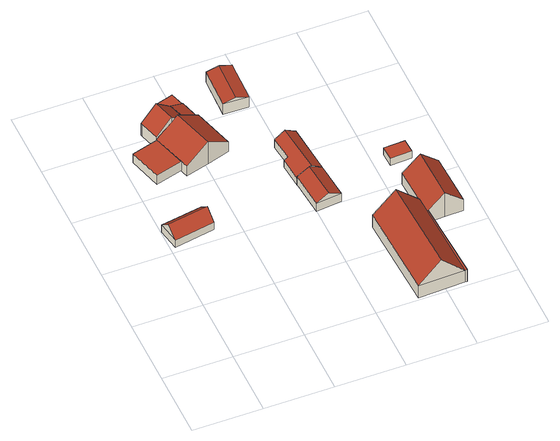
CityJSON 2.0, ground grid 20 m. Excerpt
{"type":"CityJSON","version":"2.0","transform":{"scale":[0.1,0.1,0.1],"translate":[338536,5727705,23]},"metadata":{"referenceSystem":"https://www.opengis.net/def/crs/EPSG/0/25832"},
"CityObjects":{
"building1":{"type":"Building","attributes":{"Geometrietyp2DReferenz":"3000","Gemeindeschluessel":"05170048","function":"31001_2720","roofType":"3100","measuredHeight":5.84},"address":[{"country":"Germany","locality":"Wesel","thoroughfareNumber":"71","thoroughfareName":"Obrighovener Straße"}],"geometry":[{"type":"Solid","lod":"2","boundaries":[[[[0,1,2,3]],[[4,5,1,0]],[[6,7,5,4]],[[3,2,7,6]],[[0,8,4]],[[6,9,3]],[[3,9,8,0]],[[4,8,9,6]],[[1,5,7,2]]]],"semantics":{"surfaces":[{"type":"WallSurface"},{"type":"RoofSurface"},{"type":"GroundSurface"}],"values":[[0,0,0,0,0,0,1,1,2]]}}]},
"building2":{"type":"Building","attributes":{"Geometrietyp2DReferenz":"3000","Gemeindeschluessel":"05170048","function":"51009_1610","roofType":"1000","measuredHeight":3.31},"geometry":[{"type":"Solid","lod":"2","boundaries":[[[[10,11,12,13]],[[14,15,11,10]],[[16,17,15,14]],[[13,12,17,16]],[[14,10,13,16]],[[11,15,17,12]]]],"semantics":{"surfaces":[{"type":"WallSurface"},{"type":"RoofSurface"},{"type":"GroundSurface"}],"values":[[0,0,0,0,1,2]]}}]},
"building3":{"type":"Building","attributes":{"Gemeindeschluessel":"05170048","Geometrietyp2DReferenz":"3000","function":"31001_2720"},"address":[{"country":"Germany","locality":"Wesel","thoroughfareNumber":"71","thoroughfareName":"Obrighovener Straße"}],"children":["building3-1","building3-2"]},
"building3-1":{"type":"BuildingPart","attributes":{"roofType":"3100","measuredHeight":8.11},"parents":["building3"],"geometry":[{"type":"MultiSurface","lod":"2","boundaries":[[[18,19,20,21]],[[22,23,19,18]],[[24,25,23,22]],[[26,27,28,29]],[[30,31,27,26]],[[21,20,31,30]],[[24,22,18,21,32]],[[30,26,29,32,21]],[[19,23,25,33,28,27,31,20]],[[34,32,35]],[[25,24,36,37]],[[37,36,34,35,33]],[[32,29,38,35]],[[28,33,35,38]]],"semantics":{"surfaces":[{"type":"WallSurface"},{"type":"RoofSurface"},{"type":"GroundSurface"},{"type":"ClosureSurface"}],"values":[0,0,0,0,0,0,1,1,2,0,3,3,0,3]}}]},
"building3-2":{"type":"BuildingPart","attributes":{"roofType":"3100","measuredHeight":8.49},"parents":["building3"],"geometry":[{"type":"MultiSurface","lod":"2","boundaries":[[[39,40,25,41]],[[42,43,40,39]],[[44,45,43,42]],[[46,47,45,44]],[[48,49,47,46]],[[38,28,49,48]],[[42,39,41,50,44]],[[38,48,46,44,50]],[[25,40,43,45,47,49,28,37]],[[50,41,24,36]],[[36,24,25,37]],[[50,36,34]],[[34,36,37,33,35]],[[38,35,33,28]]],"semantics":{"surfaces":[{"type":"WallSurface"},{"type":"RoofSurface"},{"type":"GroundSurface"},{"type":"ClosureSurface"}],"values":[0,0,0,0,0,0,1,1,2,0,3,0,3,3]}}]},
"building4":{"type":"Building","attributes":{"Geometrietyp2DReferenz":"3000","Gemeindeschluessel":"05170048","function":"31001_2720","roofType":"1000","measuredHeight":2.39},"address":[{"country":"Germany","locality":"Wesel","thoroughfareNumber":"71","thoroughfareName":"Obrighovener Straße"}],"geometry":[{"type":"Solid","lod":"2","boundaries":[[[[51,52,53,54]],[[55,56,52,51]],[[57,58,56,55]],[[59,60,58,57]],[[54,53,60,59]],[[57,55,51,54,59]],[[52,56,58,60,53]]]],"semantics":{"surfaces":[{"type":"WallSurface"},{"type":"RoofSurface"},{"type":"GroundSurface"}],"values":[[0,0,0,0,0,1,2]]}}]},
"building5":{"type":"Building","attributes":{"Geometrietyp2DReferenz":"3000","Gemeindeschluessel":"05170048","function":"31001_2720","roofType":"2100","measuredHeight":4.54},"address":[{"country":"Germany","locality":"Wesel","thoroughfareNumber":"71","thoroughfareName":"Obrighovener Straße"}],"geometry":[{"type":"Solid","lod":"2","boundaries":[[[[61,62,63,64]],[[65,58,62,61]],[[66,56,58,65]],[[64,63,56,66]],[[65,61,64,66]],[[62,58,56,63]]]],"semantics":{"surfaces":[{"type":"WallSurface"},{"type":"RoofSurface"},{"type":"GroundSurface"}],"values":[[0,0,0,0,1,2]]}}]},
"building6":{"type":"Building","attributes":{"Geometrietyp2DReferenz":"3000","Gemeindeschluessel":"05170048","function":"31001_2463","roofType":"3100","measuredHeight":4.91},"address":[{"country":"Germany","locality":"Wesel","thoroughfareNumber":"73","thoroughfareName":"Obrighovener Straße"}],"geometry":[{"type":"Solid","lod":"2","boundaries":[[[[67,68,69,70]],[[71,72,68,67]],[[73,74,72,71]],[[70,69,74,73]],[[67,75,71]],[[73,76,70]],[[70,76,75,67]],[[71,75,76,73]],[[68,72,74,69]]]],"semantics":{"surfaces":[{"type":"WallSurface"},{"type":"RoofSurface"},{"type":"GroundSurface"}],"values":[[0,0,0,0,0,0,1,1,2]]}}]},
"building7":{"type":"Building","attributes":{"Geometrietyp2DReferenz":"3000","Gemeindeschluessel":"05170048","function":"31001_2720","roofType":"3100","measuredHeight":5.07},"address":[{"country":"Germany","locality":"Wesel","thoroughfareNumber":"73","thoroughfareName":"Obrighovener Straße"}],"geometry":[{"type":"Solid","lod":"2","boundaries":[[[[77,78,79,80]],[[81,82,78,77]],[[70,83,82,81]],[[84,85,83,70]],[[86,87,85,84]],[[88,89,87,86]],[[90,91,89,88]],[[80,79,91,90]],[[80,90,88,86,84,77]],[[70,81,77,84]],[[78,82,83,85,87,89,91,79]]]],"semantics":{"surfaces":[{"type":"WallSurface"},{"type":"RoofSurface"},{"type":"GroundSurface"}],"values":[[0,0,0,0,0,0,0,0,1,1,2]]}}]},
"building8":{"type":"Building","attributes":{"Geometrietyp2DReferenz":"3000","Gemeindeschluessel":"05170048","function":"31001_2720","roofType":"3100","measuredHeight":4.95},"address":[{"country":"Germany","locality":"Wesel","thoroughfareNumber":"71","thoroughfareName":"Obrighovener Straße"}],"geometry":[{"type":"Solid","lod":"2","boundaries":[[[[92,93,94,95]],[[96,97,93,92]],[[98,99,97,96]],[[95,94,99,98]],[[92,100,96]],[[98,101,95]],[[95,101,100,92]],[[96,100,101,98]],[[93,97,99,94]]]],"semantics":{"surfaces":[{"type":"WallSurface"},{"type":"RoofSurface"},{"type":"GroundSurface"}],"values":[[0,0,0,0,0,0,1,1,2]]}}]},
"building9":{"type":"Building","attributes":{"Gemeindeschluessel":"05170048","Geometrietyp2DReferenz":"3000","function":"31001_1210"},"address":[{"country":"Germany","locality":"Wesel","thoroughfareNumber":"73","thoroughfareName":"Obrighovener Straße"}],"children":["building9-1","building9-2"]},
"building9-1":{"type":"BuildingPart","attributes":{"roofType":"3100","measuredHeight":11.1},"parents":["building9"],"geometry":[{"type":"MultiSurface","lod":"2","boundaries":[[[102,103,104,105]],[[106,107,103,102]],[[105,104,108,109]],[[102,110,106]],[[109,111,105]],[[105,111,110,102]],[[106,110,111,109]],[[103,107,108,104]],[[106,112,113,107]],[[108,113,112,109]]],"semantics":{"surfaces":[{"type":"WallSurface"},{"type":"RoofSurface"},{"type":"GroundSurface"},{"type":"ClosureSurface"}],"values":[0,0,0,0,0,1,1,2,0,3]}}]},
"building9-2":{"type":"BuildingPart","attributes":{"roofType":"1000","measuredHeight":4.41},"parents":["building9"],"geometry":[{"type":"Solid","lod":"2","boundaries":[[[[114,115,113,112]],[[116,117,115,114]],[[109,108,117,116]],[[116,114,112,109]],[[115,117,108,113]],[[112,113,108,109]]]],"semantics":{"surfaces":[{"type":"WallSurface"},{"type":"RoofSurface"},{"type":"GroundSurface"},{"type":"ClosureSurface"}],"values":[[0,0,0,1,2,3]]}}]},
"building10":{"type":"Building","attributes":{"Geometrietyp2DReferenz":"3000","Gemeindeschluessel":"05170048","function":"31001_2720","roofType":"3100","measuredHeight":8.99},"address":[{"country":"Germany","locality":"Wesel","thoroughfareNumber":"73","thoroughfareName":"Obrighovener Straße"}],"geometry":[{"type":"Solid","lod":"2","boundaries":[[[[118,119,120,121]],[[122,115,119,118]],[[123,113,115,122]],[[124,107,113,123]],[[125,126,107,124]],[[127,128,126,125]],[[129,130,128,127]],[[131,132,130,129]],[[121,120,132,131]],[[125,124,123,122,118,127]],[[121,131,129,127,118]],[[119,115,113,107,126,128,130,132,120]]]],"semantics":{"surfaces":[{"type":"WallSurface"},{"type":"RoofSurface"},{"type":"GroundSurface"}],"values":[[0,0,0,0,0,0,0,0,0,1,1,2]]}}]},
"building11":{"type":"Building","attributes":{"Geometrietyp2DReferenz":"3000","Gemeindeschluessel":"05170048","function":"31001_2463","roofType":"1000","measuredHeight":2.59},"address":[{"country":"Germany","locality":"Wesel","thoroughfareNumber":"73","thoroughfareName":"Obrighovener Straße"}],"geometry":[{"type":"Solid","lod":"2","boundaries":[[[[133,134,135,136]],[[137,138,134,133]],[[139,140,138,137]],[[136,135,140,139]],[[137,133,136,139]],[[134,138,140,135]]]],"semantics":{"surfaces":[{"type":"WallSurface"},{"type":"RoofSurface"},{"type":"GroundSurface"}],"values":[[0,0,0,0,1,2]]}}]}
},
"vertices":[
[14,417,30],[14,417,3],[130,437,3],[130,437,30],[2,482,30],[2,482,3],[120,501,30],[120,501,3],[8,449,61],[125,469,61],
[133,661,40],[133,661,7],[105,756,7],[105,756,40],[56,639,40],[56,639,7],[29,735,40],[29,735,7],
[139,639,41],[139,639,5],[206,658,5],[206,658,86],[105,756,41],[105,756,5],[104,758,41],[104,758,5],[238,796,41],[238,796,5],[199,785,5],[199,785,67],[272,677,41],[272,677,5],[171,777,86],[171,777,5],[163,775,80],[171,777,73],[152,771,73],[152,771,5],[199,785,48],
[88,813,48],[88,813,5],[104,758,48],[86,819,48],[86,819,5],[134,833,90],[134,833,5],[169,843,59],[169,843,5],[181,846,48],[181,846,5],[152,771,90],
[208,900,28],[208,900,4],[156,885,4],[156,885,28],[220,858,28],[220,858,4],[181,846,28],[181,846,4],[169,843,28],[169,843,4],
[199,785,50],[199,785,4],[238,796,4],[238,796,32],[181,846,50],[220,858,32],
[471,399,36],[471,399,7],[462,506,7],[462,506,36],[398,391,36],[398,391,7],[389,499,36],[389,499,7],[435,395,56],[425,503,56],
[418,647,56],[418,647,5],[387,644,5],[387,644,36],[449,650,36],[449,650,5],[462,506,5],[431,503,56],[431,503,5],[389,499,29],[389,499,5],[382,571,29],[382,571,5],[394,573,36],[394,573,5],
[383,804,42],[383,804,4],[387,926,4],[387,926,42],[311,806,42],[311,806,4],[315,929,42],[315,929,4],[347,805,53],[351,927,53],
[509,283,52],[509,283,8],[520,4,8],[520,4,52],[643,288,52],[643,288,8],[653,9,8],[653,9,52],[576,285,119],[586,7,119],[645,242,52],[645,242,8],
[648,242,52],[648,242,8],[659,9,52],[659,9,8],
[696,244,97],[696,244,8],[748,246,8],[748,246,49],[648,242,53],[645,242,49],[643,288,49],[639,394,49],[639,394,8],[691,397,97],[691,397,8],[743,399,49],[743,399,8],[746,311,49],[746,311,8],
[698,469,34],[698,469,8],[696,511,8],[696,511,34],[637,466,34],[637,466,8],[635,509,34],[635,509,8]
]}
